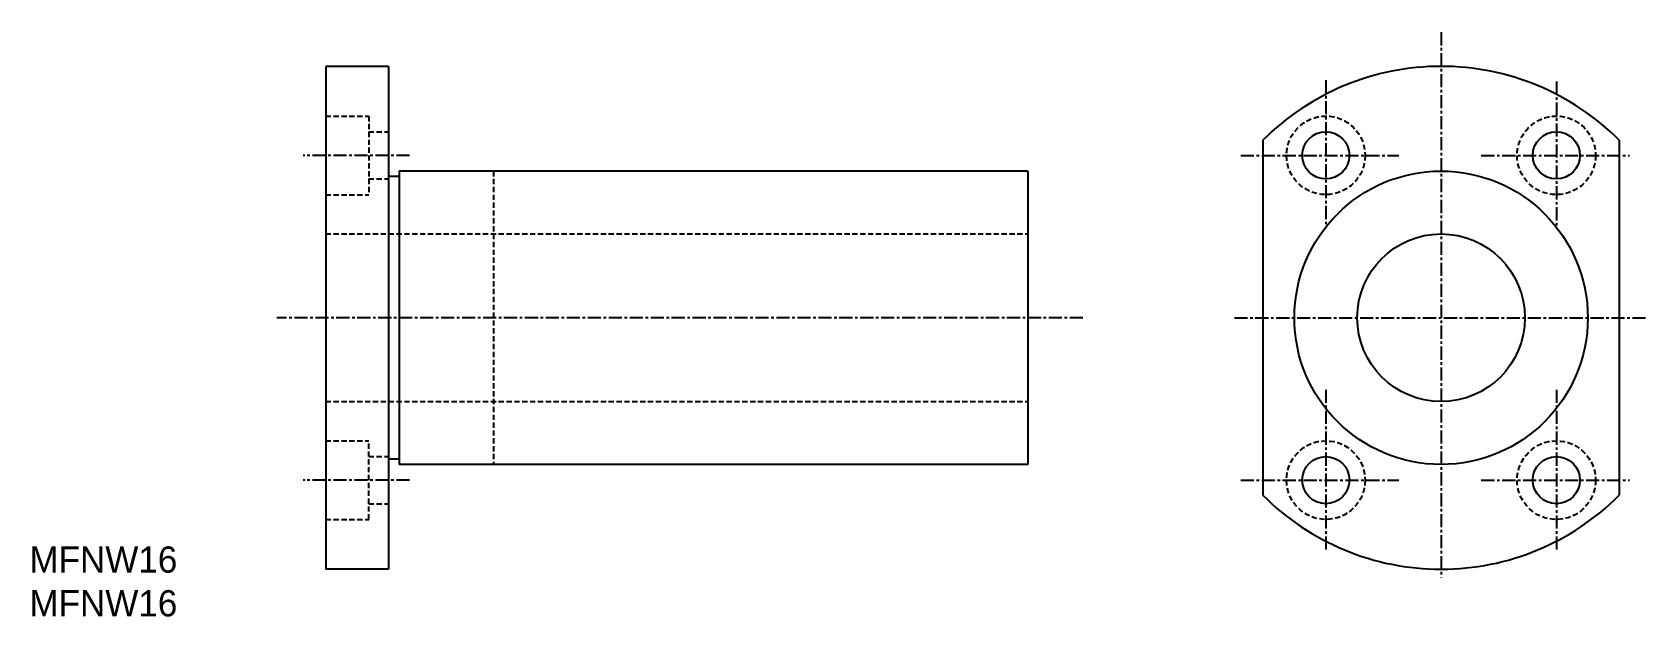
# Model space of a CAD drawing. Extents: x 10 to 164, y 10 to 66.
import ezdxf

# ---------------------------------------------------------------- set-up
doc = ezdxf.new("R2010")
doc.units = 0
doc.linetypes.add('CENTER', pattern=[2, 1.25, -0.25, 0.25, -0.25])
doc.linetypes.add('DASHED', pattern=[0.75, 0.5, -0.25])
doc.layers.get('0').update_dxf_attribs({"linetype": 'CONTINUOUS'})
doc.layers.add('CENTER', color=1, linetype='CENTER')

msp = doc.modelspace()

# ---------------------------------------------------------------- linework, layer by layer
at = {"color": 7, "linetype": 'CONTINUOUS'}
for p, q in [((38.28, 62.5), (38.28, 14.5)), ((44.28, 62.5), (38.28, 62.5)), ((44.28, 62.5), (44.28, 14.5)), ((127.72, 55.44), (127.72, 21.56)), ((161.72, 55.44), (161.72, 21.56)), ((45.28, 52.5), (45.28, 24.5)), ((105.28, 52.5), (45.28, 52.5)), ((105.28, 52.5), (105.28, 24.5)), ((45.28, 52), (44.28, 52)), ((45.28, 25), (44.28, 25)), ((105.28, 24.5), (45.28, 24.5)), ((44.28, 14.5), (38.28, 14.5))]:
    msp.add_line(p, q, dxfattribs=at)
at = {"color": 3, "linetype": 'DASHED'}
for p, q in [((38.28, 57.75), (42.38, 57.75)), ((42.38, 57.75), (42.38, 50.25)), ((42.38, 56.25), (44.28, 56.25)), ((54.28, 52.5), (54.28, 24.5)), ((42.38, 51.75), (44.28, 51.75)), ((38.28, 50.25), (42.38, 50.25)), ((38.28, 46.5), (105.28, 46.5)), ((38.28, 30.5), (105.28, 30.5)), ((38.28, 26.75), (42.38, 26.75)), ((42.38, 19.25), (42.38, 26.75)), ((42.38, 25.25), (44.28, 25.25)), ((42.38, 20.75), (44.28, 20.75)), ((38.28, 19.25), (42.38, 19.25))]:
    msp.add_line(p, q, dxfattribs=at)
for centre in [(133.72, 54), (155.72, 54), (133.72, 23), (155.72, 23)]:
    msp.add_circle(centre, 3.75, dxfattribs=at)
at = {"color": 7, "linetype": 'CONTINUOUS'}
for centre, radius in [((133.72, 54), 2.25), ((155.72, 54), 2.25), ((144.72, 38.5), 14), ((144.72, 38.5), 8), ((133.72, 23), 2.25), ((155.72, 23), 2.25)]:
    msp.add_circle(centre, radius, dxfattribs=at)
for start, end in [(44.9005, 135.0995), (224.9005, 315.0995)]:
    msp.add_arc((144.72, 38.5), 24, start, end, dxfattribs=at)
at = {"layer": 'CENTER', "color": 1, "linetype": 'CENTER'}
for p, q in [((144.72, 65.75), (144.72, 13.7)), ((133.72, 61.17), (133.72, 47.16)), ((155.72, 61.05), (155.72, 47.16)), ((46.27, 54), (36.12, 54)), ((125.6, 54), (140.7, 54)), ((148.56, 54), (162.7, 54)), ((110.54, 38.5), (33.6, 38.5)), ((124.99, 38.5), (164.34, 38.5)), ((133.72, 31.63), (133.72, 16.16)), ((155.72, 31.63), (155.72, 16.16)), ((46.27, 23), (36.12, 23)), ((125.6, 23), (140.7, 23)), ((148.56, 23), (162.7, 23))]:
    msp.add_line(p, q, dxfattribs=at)

# ---------------------------------------------------------------- texts
at = {"color": 7, "linetype": 'CONTINUOUS'}
for p in [(10, 14.17), (10, 10)]:
    msp.add_text('MFNW16', height=2.5, dxfattribs=at).set_placement(p)

doc.saveas('drawing.dxf')
